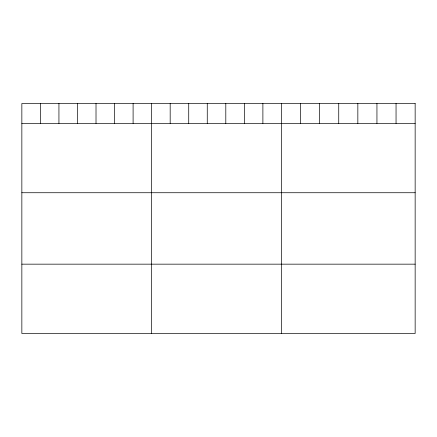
<?xml version="1.0" encoding="UTF-8"?>
<svg xmlns="http://www.w3.org/2000/svg" width="437" height="437" viewBox="0 0 437 437"><rect width="100%" height="100%" fill="white"/><g stroke="black" fill="none" stroke-linecap="round" stroke-linejoin="round"><path stroke-width="0.66" d="M21.85 123.398L415.15 123.398M21.85 192.733L415.15 192.733M21.85 264.161L415.15 264.161M396.048 103.509L396.048 123.398M376.945 103.509L376.945 123.398M357.843 103.509L357.843 123.398M338.735 103.509L338.735 123.398M319.633 103.509L319.633 123.398M300.53 103.509L300.53 123.398M281.428 103.509L281.428 333.491M262.888 103.509L262.888 123.398M244.343 103.509L244.343 123.398M225.803 103.509L225.803 123.398M207.264 103.509L207.264 123.398M188.724 103.509L188.724 123.398M170.179 103.509L170.179 123.398M151.639 103.509L151.639 333.491M133.099 103.509L133.099 123.398M114.554 103.509L114.554 123.398M96.014 103.509L96.014 123.398M77.475 103.509L77.475 123.398M58.935 103.509L58.935 123.398M40.39 103.509L40.39 123.398M415.15 103.509L21.85 103.509L21.85 333.491L415.15 333.491L415.15 103.509"/></g></svg>
